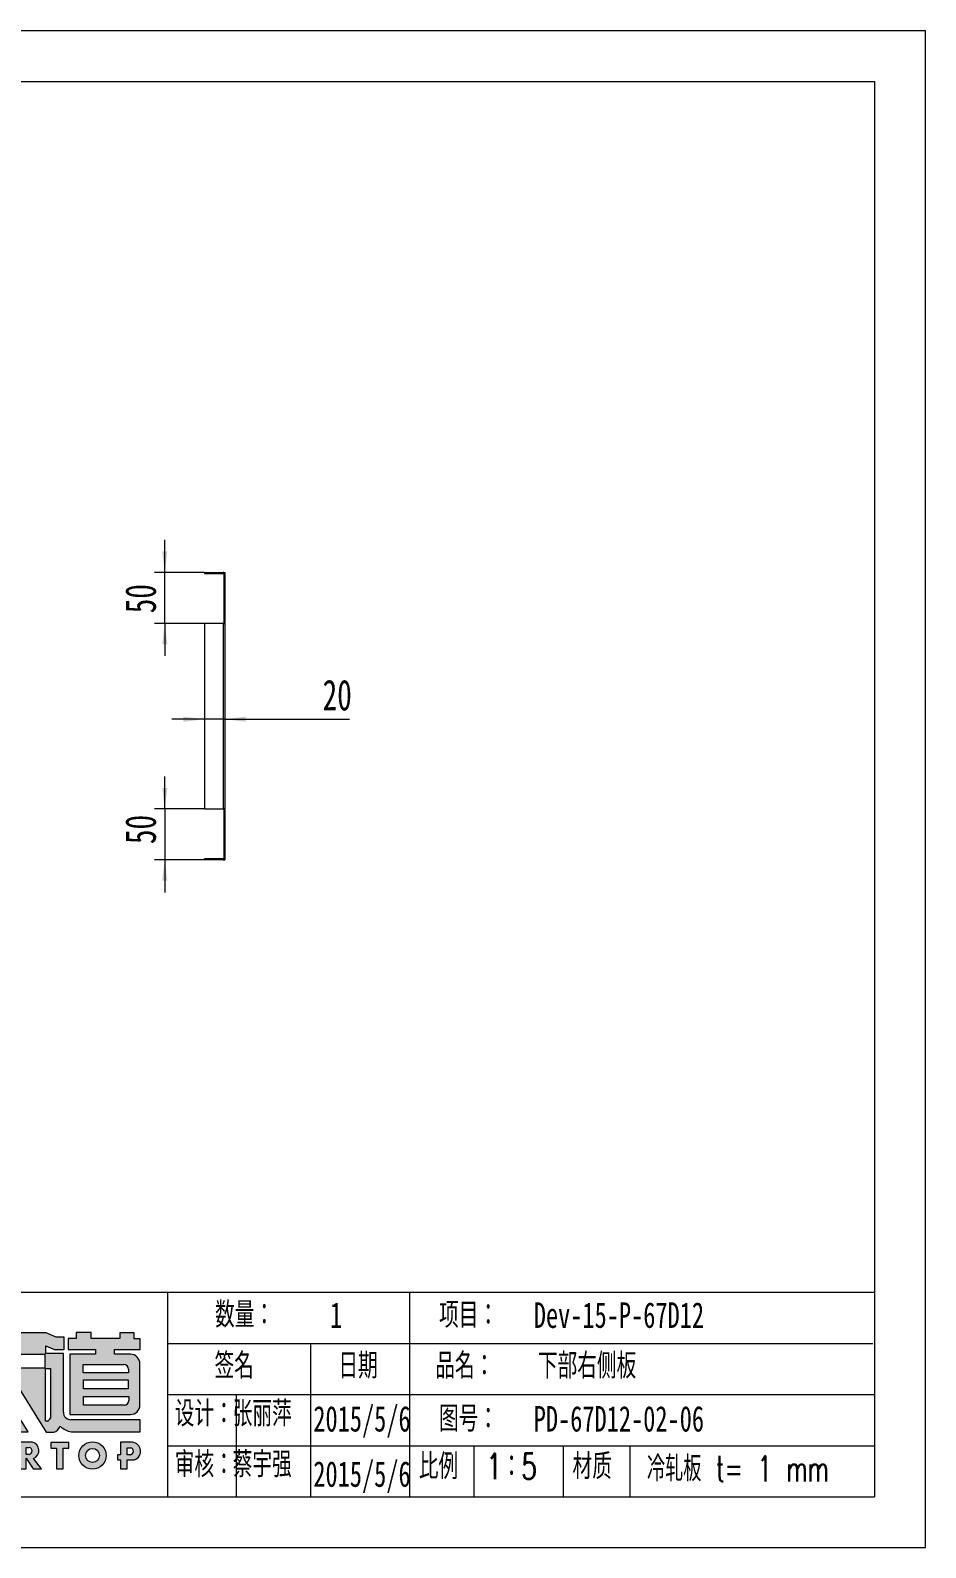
# Model space of a CAD drawing. Header units: millimetres. Extents: x 0 to 2100, y 1 to 1486.
# Drawn here: x 1224 to 2100, y 1 to 1486 of the extents above; entities that cross this region are included whole.
import ezdxf

# ---------------------------------------------------------------- set-up
doc = ezdxf.new("R2010")
doc.units = ezdxf.units.MM
doc.header["$LTSCALE"] = 5
doc.layers.add('A-TITLEBLOCK', color=7, linetype='Continuous', lineweight=15)
doc.styles.add('SLDTEXTSTYLE0', font='TXT', dxfattribs={"width": 0.7, "bigfont": 'bigfont'})
doc.styles.add('SLDTEXTSTYLE1', font='TXT', dxfattribs={"width": 0.7})
doc.styles.add('SLDTEXTSTYLE2', font='TXT', dxfattribs={"width": 0.6454545454545455, "bigfont": 'bigfont'})
doc.dimstyles.new('SLDDIMSTYLE0', dxfattribs={"dimtxt": 30, "dimasz": 20.4, "dimexe": 0, "dimexo": 0.0625, "dimgap": 7.5, "dimtad": 2, "dimrnd": 1e-09, "dimzin": 12, "dimdsep": 46, "dimtxsty": 'SLDTEXTSTYLE1', "dimsah": 1, "dimcen": 0.09, "dimadec": 0, "dimazin": 3, "dimtfac": 1, "dimtmove": 0, "dimatfit": 0, "dimfxl": 0, "dimfrac": 2, "dimtolj": 1, "dimtzin": 12, "dimarcsym": 0})

# ---------------------------------------------------------------- blocks, each defined once
blk = doc.blocks.new('块1')
at = {"linetype": 'Continuous'}
for color, points in [(12, [(38.64911384253101, 112.4338869249128), (38.64911384253101, 132.805911204909), (-0.3430541103638385, 132.805911204909), (-0.3430541103638385, 112.4338869249128)]), (12, [(-0.2385985326791573, 36.73651004401712), (37.39381434596872, 98.18017242690932), (-0.2385985326791573, 98.18017242690932)]), (12, [(79.70382133446837, 36.32722141401579), (47.82562804873742, 87.02983344207028), (17.06254387914912, 36.32722141401579)]), (8, [(119.4784898502452, 20.31856293554283), (119.4784898502452, 25.95302375570735), (101.6761439181468, 25.95302375570735), (101.6761439181468, 20.30507862020247), (107.230615122623, 20.30507862020247), (107.230615122623, -0.04751238172960405), (113.8809536261659, -0.04751238172960405), (113.8809536261659, 20.31856293554283)])]:
    blk.add_hatch(color=color, dxfattribs=at).paths.add_polyline_path(points, flags=0)
h = blk.add_hatch(color=12, dxfattribs=at)
edge = h.paths.add_edge_path(flags=0)
edge.add_line((96.91974998447763, 112.8031192064697), (96.91974998447763, 120.4249301475527))
edge.add_line((96.91974998447763, 120.4249301475527), (105.5254236165795, 116.7072250918039))
edge.add_line((105.5254236165795, 116.7072250918039), (114.8293003269457, 116.7072250918039))
edge.add_line((114.8293003269457, 116.7072250918039), (114.8293003269457, 129.0211811699663))
edge.add_line((114.8293003269457, 129.0211811699663), (107.1536478549415, 129.0211811699663))
edge.add_line((107.1536478549415, 129.0211811699663), (97.15248434288227, 132.9708957688752))
edge.add_line((97.15248434288227, 132.9708957688752), (57.07361186248012, 132.9708957688752))
edge.add_line((57.07361186248012, 132.9708957688752), (57.07361186248012, 112.1451639378658))
edge.add_line((57.07361186248012, 112.1451639378658), (96.06944492321303, 112.1451639378658))
edge.add_line((96.06944492321303, 112.1451639378658), (96.06944492321303, 111.7239773826479))
edge.add_line((96.06944492321303, 111.7239773826479), (96.06944492321303, 98.41337176259287))
edge.add_line((96.06944492321303, 98.41337176259287), (58.25469292186026, 98.41337176259287))
edge.add_line((58.25469292186026, 98.41337176259287), (97.14973551250785, 35.81838680902813))
edge.add_line((97.14973551250785, 35.81838680902813), (104.8517496258944, 35.81838680902813))
edge.add_arc((103.1522661732545, 43.19073791617159), 7.565699230923236, 282.9811251691752, 345.4172256101925)
edge.add_line((110.4742357209487, 41.28585818363424), (110.4742357209485, 41.57420646706384))
edge.add_line((110.4742357209485, 41.57420646706384), (111.1534877676687, 41.57420646706384))
edge.add_arc((125.6862665597181, 57.01533391065622), 21.20448245413953, 226.7357971412295, 259.3209385163939)
edge.add_line((121.7569166934852, 36.17810075035764), (189.3436952156749, 36.17810075035741))
edge.add_line((189.3436952156749, 36.17810075035741), (189.3436952156749, 48.04945400769147))
edge.add_line((189.3436952156749, 48.04945400769147), (121.4690706102231, 48.04945400769217))
edge.add_arc((121.4690706101288, 55.44240398909943), 7.3929499814069, 180.0000000007005, 270.0000000007314, ccw=False)
edge.add_line((114.0761206287219, 55.44240398900904), (114.0761206287222, 112.8031192064697))
edge.add_line((114.0761206287222, 112.8031192064697), (96.91974998447763, 112.8031192064697))
edge = h.paths.add_edge_path(flags=0)
edge.add_line((98.54613601073483, 46.61059824254042), (96.44511849537325, 46.61059824254042))
edge.add_line((96.44511849537325, 46.61059824254042), (96.46252775885408, 98.14725483353753))
edge.add_line((96.46252775885408, 98.14725483353753), (101.4177538027511, 98.14646163856658))
edge.add_line((101.4177538027511, 98.14646163856658), (101.4177538027511, 49.56400355861728))
edge.add_arc((91.74553373631574, 56.09562428599831), 11.67107151635652, 305.6398792732127, 325.96896311389804, ccw=False)
h = blk.add_hatch(color=12, dxfattribs=at)
edge = h.paths.add_edge_path(flags=0)
edge.add_line((189.2273280360576, 116.7135706519118), (189.2273280360576, 127.2971717953349))
edge.add_line((189.2273280360576, 127.2971717953349), (183.2138020505463, 127.2971717953349))
edge.add_line((183.2138020505463, 127.2971717953349), (183.2138020505463, 133.0176942750186))
edge.add_line((183.2138020505463, 133.0176942750186), (169.468730696456, 133.0176942750186))
edge.add_line((169.468730696456, 133.0176942750186), (169.468730696456, 127.5831185998255))
edge.add_line((169.468730696456, 127.5831185998255), (141.4068311369998, 127.5831185998255))
edge.add_line((141.4068311369998, 127.5831185998255), (141.4068311369998, 133.3036410794854))
edge.add_line((141.4068311369998, 133.3036410794854), (126.7097479750951, 133.3036410794854))
edge.add_line((126.7097479750951, 133.3036410794854), (126.7097479750951, 127.4772270647952))
edge.add_line((126.7097479750951, 127.4772270647952), (118.5887848785727, 127.4772270647952))
edge.add_line((118.5887848785727, 127.4772270647952), (118.5887848785727, 116.9313026847669))
edge.add_line((118.5887848785727, 116.9313026847669), (145.3880547253769, 116.9313026847669))
edge.add_line((145.3880547253769, 116.9313026847669), (145.3880547253769, 112.2669193733156))
edge.add_line((145.3880547253769, 112.2669193733156), (120.4158412272832, 112.2669193733156))
edge.add_line((120.4158412272832, 112.2669193733156), (120.4158412272832, 53.21275698636857))
edge.add_line((120.4158412272832, 53.21275698636857), (179.6993458560694, 53.21275698636857))
edge.add_arc((179.699345856161, 62.45394446291773), 9.241187476549413, 269.9999999994329, 359.9999999994308)
edge.add_line((188.9405333327104, 62.45394446282578), (188.9405333327107, 102.895647913644))
edge.add_arc((179.6993458561152, 102.8956479135983), 9.241187476595556, 2.829145976812388e-10, 90.00000000028388)
edge.add_line((179.6993458560694, 112.1368353901939), (164.0278778403414, 112.136835390194))
edge.add_line((164.0278778403414, 112.136835390194), (164.0278778403414, 116.7135706519118))
edge.add_line((164.0278778403414, 116.7135706519118), (189.2273280360576, 116.7135706519118))
h.paths.add_polyline_path([(133.6752857684512, 78.38400773096745), (133.6752857684512, 86.9651880479648), (177.4861544918635, 86.9651880479648), (177.4861544918635, 78.38400773096745)], flags=0)
edge = h.paths.add_edge_path(flags=0)
edge.add_line((133.3884910658065, 102.1255244531596), (173.1523554557823, 102.1255244531596))
edge.add_arc((173.1523554556227, 97.50493071507823), 4.62059373808164, -1.9737740331038367e-09, 89.9999999980206, ccw=False)
edge.add_line((177.7729491937046, 97.50493071491913), (177.7729491937046, 94.11623774518648))
edge.add_line((177.7729491937046, 94.11623774518648), (133.3884910658065, 94.11623774518648))
edge.add_line((133.3884910658065, 94.11623774518648), (133.3884910658065, 102.1255244531596))
edge = h.paths.add_edge_path(flags=0)
edge.add_line((133.6752857684512, 62.36583091226655), (133.6752857684512, 70.66106442486453))
edge.add_line((133.6752857684512, 70.66106442486453), (178.0588276197558, 70.66106442486453))
edge.add_line((178.0588276197558, 70.66106442486453), (178.0588276197558, 66.98642465049213))
edge.add_arc((173.4382338816462, 66.9864246503759), 4.620593738109521, -89.99999999855481, 1.4405259207705967e-09, ccw=False)
edge.add_line((173.4382338817628, 62.36583091226638), (133.6752857684512, 62.36583091226655))
h = blk.add_hatch(color=8, dxfattribs=at)
edge = h.paths.add_edge_path(flags=0)
edge.add_arc((8.907678533005281, 13.18337713897282), 13.30525839164979, 278.6604405932824, 432.3203452583787)
edge.add_line((12.94841578082462, 25.86021993844982), (0.03811712337375894, 25.86021993844982))
edge.add_line((0.03811712337375983, 25.86021993844982), (0.03811712337375983, 0.02982413269962692))
edge.add_line((0.03811712337375983, 0.02982413269962854), (10.91116154509436, 0.02982413269962854))
edge = h.paths.add_edge_path(flags=0)
edge.add_line((6.588581432642183, 20.20354965782483), (10.60432201349048, 20.20354965782483))
edge.add_arc((7.884197118354085, 12.84309647558925), 7.846996272015349, -65.785734817285, 69.71773257233048, ccw=False)
edge.add_line((11.10264354720974, 5.686494413324707), (6.588581432642183, 5.686494413324707))
edge.add_line((6.588581432642183, 5.686494413324707), (6.588581432642183, 20.20354965782483))
h = blk.add_hatch(color=8, dxfattribs=at)
h.paths.add_polyline_path([(57.86894030310964, -0.05385794184611415), (47.92275341108183, 26.07279620361487), (40.55497001353382, 26.07279620361487), (31.07974950352449, 0.002062307009149631), (38.05903145190165, 0.002062307009149631), (39.70099984457549, 4.62242329487615), (49.15606226069625, 4.62242329487615), (50.83376545671148, -0.05385794184611415)], flags=0)
h.paths.add_polyline_path([(41.4914051132817, 9.602498223888368), (44.36668235474562, 17.79461638394841), (47.34916400664314, 9.602498223888368)], flags=0)
h = blk.add_hatch(color=8, dxfattribs=at)
edge = h.paths.add_edge_path(flags=0)
edge.add_arc((81.90655125531688, 17.99331173623158), 8.266266239124773, 290.6073250211866, 437.2124199352527)
edge.add_line((83.73618273928103, 26.05455271817605), (71.03858969669615, 26.05455271817605))
edge.add_line((71.03858969669615, 26.05455271817605), (71.03858969669615, -0.01221520334738813))
edge.add_line((71.03858969669615, -0.01221520334738869), (77.74848620576093, -0.01221520334738869))
edge.add_line((77.74848620576093, -0.01221520334738869), (77.74848620576093, 10.32152950896504))
edge.add_line((77.74848620576093, 10.32152950896504), (84.64530322422006, -0.1054156181724561))
edge.add_line((84.64530322422006, -0.105415618172457), (92.75343844151823, -0.105415618172457))
edge.add_line((92.75343844151823, -0.105415618172457), (84.81595720545106, 10.25596629005833))
edge = h.paths.add_edge_path(flags=0)
edge.add_arc((79.87974651986279, 17.60742235935877), 3.511384235190945, -77.47302943994771, 76.71957553051169, ccw=False)
edge.add_line((80.64136280020952, 14.17963008317599), (77.68709564700494, 14.17963008317597))
edge.add_line((77.68709564700494, 14.17963008317597), (77.68709564700494, 21.02490310031068))
edge.add_line((77.68709564700494, 21.02490310031068), (80.68637197964578, 21.02490310031068))
h = blk.add_hatch(color=8, dxfattribs=at)
edge = h.paths.add_edge_path(flags=0)
edge.add_arc((142.5393495162486, 13.11476576962944), 13.38318296392606, 0, 360)
edge = h.paths.add_edge_path(flags=0)
edge.add_arc((142.5393495162486, 13.11476576962944), 6.875414427692794, 0, 360)
h = blk.add_hatch(color=8, dxfattribs=at)
edge = h.paths.add_edge_path(flags=0)
edge.add_arc((180.8673706313665, 17.23667524713854), 8.786258111376345, 288.8958684179253, 445.2442177897109)
edge.add_line((181.5958285641788, 25.99268350660529), (181.2117367946142, 25.99268350660529))
edge.add_line((181.2117367946142, 25.99268350660529), (169.8920506732323, 25.99268350660529))
edge.add_line((169.8920506732323, 25.99268350660529), (169.8920506732323, 13.82745149460132))
edge.add_line((169.8920506732323, 13.82745149460132), (166.8884946503463, 13.82745149460132))
edge.add_line((166.8884946503463, 13.82745149460132), (166.8884946503463, 8.889415901437063))
edge.add_line((166.8884946503463, 8.889415901437063), (169.843487992099, 8.889415901437063))
edge.add_line((169.843487992099, 8.889415901437063), (169.843487992099, 0.03339351019693204))
edge.add_line((169.843487992099, 0.03339351019693122), (176.4516777525268, 0.03339351019693122))
edge.add_line((176.4516777525268, 0.03339351019693122), (176.4516777525268, 8.923919884871967))
edge.add_line((176.4516777525268, 8.923919884871967), (183.7127932514415, 8.923919884871967))
edge = h.paths.add_edge_path(flags=0)
edge.add_arc((179.0600297303263, 17.31202188104179), 3.51531887461637, -79.01085638112988, 72.55127628001372, ccw=False)
edge.add_line((179.7301303377721, 13.86116228289312), (176.3536361136639, 13.86116228289306))
edge.add_line((176.3536361136639, 13.86116228289306), (176.3536361136639, 20.66558575653326))
edge.add_line((176.3536361136639, 20.66558575653326), (180.114105687377, 20.66558575653326))
at = {"layer": 'A-TITLEBLOCK'}
for p, q in [((38.64911384253101, 132.805911204909), (-0.3430541103638385, 132.805911204909)), ((-0.3430541103638385, 132.805911204909), (-0.3430541103638385, 112.4338869249128)), ((38.64911384253101, 112.4338869249128), (38.64911384253101, 132.805911204909)), ((97.15248434288227, 132.9708957688752), (57.07361186248012, 132.9708957688752)), ((57.07361186248012, 132.9708957688752), (57.07361186248012, 112.1451639378658)), ((96.91974998447763, 120.4249301475527), (105.5254236165795, 116.7072250918039)), ((96.91974998447763, 112.8031192064697), (96.91974998447763, 120.4249301475527)), ((107.1536478549415, 129.0211811699663), (97.15248434288227, 132.9708957688752)), ((114.8293003269457, 129.0211811699663), (107.1536478549415, 129.0211811699663)), ((114.8293003269457, 116.7072250918039), (114.8293003269457, 129.0211811699663)), ((126.7097479750951, 127.4772270647952), (118.5887848785727, 127.4772270647952)), ((118.5887848785727, 127.4772270647952), (118.5887848785727, 116.9313026847669)), ((141.4068311369998, 133.3036410794854), (126.7097479750951, 133.3036410794854)), ((126.7097479750951, 133.3036410794854), (126.7097479750951, 127.4772270647952)), ((141.4068311369998, 127.5831185998255), (141.4068311369998, 133.3036410794854)), ((169.468730696456, 127.5831185998255), (141.4068311369998, 127.5831185998255)), ((183.2138020505463, 133.0176942750186), (169.468730696456, 133.0176942750186)), ((169.468730696456, 133.0176942750186), (169.468730696456, 127.5831185998255)), ((183.2138020505463, 127.2971717953349), (183.2138020505463, 133.0176942750186)), ((189.2273280360576, 127.2971717953349), (183.2138020505463, 127.2971717953349)), ((189.2273280360576, 116.7135706519118), (189.2273280360576, 127.2971717953349)), ((-0.3430541103638385, 112.4338869249128), (38.64911384253101, 112.4338869249128)), ((57.07361186248012, 112.1451639378658), (96.06944492321303, 112.1451639378658)), ((96.06944492321303, 112.1451639378658), (96.06944492321303, 111.7239773826479)), ((96.06944492321303, 111.7239773826479), (96.06944492321303, 98.41337176259287)), ((114.0761206287222, 112.8031192064697), (96.91974998447763, 112.8031192064697)), ((105.5254236165795, 116.7072250918039), (114.8293003269457, 116.7072250918039)), ((114.0761206287222, 55.44240398900904), (114.0761206287222, 112.8031192064697)), ((118.5887848785727, 116.9313026847669), (145.3880547253769, 116.9313026847669)), ((145.3880547253769, 112.2669193733156), (120.4158412272832, 112.2669193733156)), ((120.4158412272832, 112.2669193733156), (120.4158412272832, 53.21275698636857)), ((145.3880547253769, 116.9313026847669), (145.3880547253769, 112.2669193733156)), ((164.0278778403414, 112.136835390194), (164.0278778403414, 116.7135706519118)), ((164.0278778403414, 116.7135706519118), (189.2273280360576, 116.7135706519118)), ((179.6993458560694, 112.136835390194), (164.0278778403414, 112.136835390194)), ((37.39381434596872, 98.18017242690932), (-0.2385985326791573, 98.18017242690932)), ((-0.2385985326791573, 98.18017242690932), (-0.2385985326791573, 36.73651004401712)), ((-0.2385985326791573, 36.73651004401712), (37.39381434596872, 98.18017242690932)), ((96.06944492321303, 98.41337176259287), (58.25469292186026, 98.41337176259287)), ((58.25469292186026, 98.41337176259287), (97.14973551250785, 35.81838680902813)), ((96.44511849537325, 46.61059824254042), (96.46252775885408, 98.14725483353753)), ((96.46252775885408, 98.14725483353753), (101.4177538027511, 98.14646163856658)), ((101.4177538027511, 98.14646163856658), (101.4177538027511, 49.56400355861728)), ((133.3884910658065, 94.11623774518648), (133.3884910658065, 102.1255244531596)), ((133.3884910658065, 102.1255244531596), (173.1523554557823, 102.1255244531596)), ((177.7729491937046, 94.11623774518648), (133.3884910658065, 94.11623774518648)), ((177.7729491937046, 97.50493071491913), (177.7729491937046, 94.11623774518648)), ((188.9405333327107, 62.45394446282578), (188.9405333327107, 102.895647913644)), ((47.82562804873742, 87.02983344207028), (17.06254387914912, 36.32722141401579)), ((79.70382133446837, 36.32722141401579), (47.82562804873742, 87.02983344207028)), ((133.6752857684512, 78.38400773096745), (133.6752857684512, 86.9651880479648)), ((133.6752857684512, 86.9651880479648), (177.4861544918635, 86.9651880479648)), ((177.4861544918635, 78.38400773096745), (133.6752857684512, 78.38400773096745)), ((177.4861544918635, 86.9651880479648), (177.4861544918635, 78.38400773096745)), ((133.6752857684512, 62.36583091226655), (133.6752857684512, 70.66106442486453)), ((133.6752857684512, 70.66106442486453), (178.0588276197558, 70.66106442486453)), ((173.4382338817628, 62.36583091226655), (133.6752857684512, 62.36583091226655)), ((178.0588276197558, 70.66106442486453), (178.0588276197558, 66.98642465049213)), ((98.54613601073483, 46.61059824254042), (96.44511849537325, 46.61059824254042)), ((120.4158412272832, 53.21275698636857), (179.6993458560694, 53.21275698636857)), ((189.3436952156749, 48.04945400769147), (121.4690706102231, 48.04945400769217)), ((189.3436952156749, 36.17810075035741), (189.3436952156749, 48.04945400769147)), ((17.06254387914912, 36.32722141401579), (79.70382133446837, 36.32722141401579)), ((97.14973551250785, 35.81838680902813), (104.8517496258944, 35.81838680902813)), ((110.4742357209485, 41.2858581836343), (110.4742357209485, 41.57420646706384)), ((110.4742357209485, 41.57420646706384), (111.1534877676687, 41.57420646706384)), ((121.7569166934851, 36.17810075035741), (189.3436952156749, 36.17810075035741)), ((12.94841578082462, 25.86021993844982), (0.03811712337375983, 25.86021993844982)), ((0.03811712337375983, 25.86021993844982), (0.03811712337375983, 0.02982413269962854)), ((6.588581432642183, 5.686494413324707), (6.588581432642183, 20.20354965782483)), ((6.588581432642183, 20.20354965782483), (10.60432201349048, 20.20354965782483)), ((40.55497001353382, 26.07279620361487), (31.07974950352449, 0.002062307009149631)), ((47.92275341108183, 26.07279620361487), (40.55497001353382, 26.07279620361487)), ((41.4914051132817, 9.602498223888368), (44.36668235474562, 17.79461638394841)), ((44.36668235474562, 17.79461638394841), (47.34916400664314, 9.602498223888368)), ((57.86894030310964, -0.05385794184611415), (47.92275341108183, 26.07279620361487)), ((83.73618273928103, 26.05455271817605), (71.03858969669615, 26.05455271817605)), ((71.03858969669615, 26.05455271817605), (71.03858969669615, -0.01221520334738869)), ((77.68709564700494, 14.17963008317597), (77.68709564700494, 21.02490310031068)), ((77.68709564700494, 21.02490310031068), (80.68637197964578, 21.02490310031068)), ((119.4784898502452, 25.95302375570735), (101.6761439181468, 25.95302375570735)), ((101.6761439181468, 25.95302375570735), (101.6761439181468, 20.30507862020247)), ((101.6761439181468, 20.30507862020247), (107.230615122623, 20.30507862020247)), ((107.230615122623, 20.30507862020247), (107.230615122623, -0.04751238172960405)), ((113.8809536261659, -0.04751238172960405), (113.8809536261659, 20.31856293554283)), ((113.8809536261659, 20.31856293554283), (119.4784898502452, 20.31856293554283)), ((119.4784898502452, 20.31856293554283), (119.4784898502452, 25.95302375570735)), ((181.2117367946142, 25.99268350660529), (169.8920506732323, 25.99268350660529)), ((169.8920506732323, 25.99268350660529), (169.8920506732323, 13.82745149460132)), ((176.3536361136639, 13.86116228289306), (176.3536361136639, 20.66558575653326)), ((176.3536361136639, 20.66558575653326), (180.114105687377, 20.66558575653326)), ((181.5958285641788, 25.99268350660529), (181.2117367946142, 25.99268350660529)), ((0.03811712337375983, 0.02982413269962854), (10.91116154509436, 0.02982413269962854)), ((11.10264354720974, 5.686494413324707), (6.588581432642183, 5.686494413324707)), ((31.07974950352449, 0.002062307009149631), (38.05903145190165, 0.002062307009149631)), ((38.05903145190165, 0.002062307009149631), (39.70099984457549, 4.62242329487615)), ((39.70099984457549, 4.62242329487615), (49.15606226069625, 4.62242329487615)), ((47.34916400664314, 9.602498223888368), (41.4914051132817, 9.602498223888368)), ((49.15606226069625, 4.62242329487615), (50.83376545671148, -0.05385794184611415)), ((80.64136280020952, 14.17963008317597), (77.68709564700494, 14.17963008317597)), ((77.74848620576093, -0.01221520334738869), (77.74848620576093, 10.32152950896504)), ((77.74848620576093, 10.32152950896504), (84.64530322422006, -0.105415618172457)), ((92.75343844151823, -0.105415618172457), (84.81595720545106, 10.25596629005833)), ((169.8920506732323, 13.82745149460132), (166.8884946503463, 13.82745149460132)), ((166.8884946503463, 13.82745149460132), (166.8884946503463, 8.889415901437063)), ((166.8884946503463, 8.889415901437063), (169.843487992099, 8.889415901437063)), ((169.843487992099, 8.889415901437063), (169.843487992099, 0.03339351019693122)), ((169.843487992099, 0.03339351019693122), (176.4516777525268, 0.03339351019693122)), ((179.7301303377721, 13.86116228289306), (176.3536361136639, 13.86116228289306)), ((176.4516777525268, 0.03339351019693122), (176.4516777525268, 8.923919884871967)), ((176.4516777525268, 8.923919884871967), (183.7127932514415, 8.923919884871967)), ((50.83376545671148, -0.05385794184611415), (57.86894030310964, -0.05385794184611415)), ((71.03858969669615, -0.01221520334738869), (77.74848620576093, -0.01221520334738869)), ((84.64530322422006, -0.105415618172457), (92.75343844151823, -0.105415618172457)), ((107.230615122623, -0.04751238172960405), (113.8809536261659, -0.04751238172960405))]:
    blk.add_line(p, q, dxfattribs=at)
for radius in [13.38318296392606, 6.875414427692789]:
    blk.add_circle((142.5393495162486, 13.11476576962944), radius, dxfattribs=at)
for centre, radius, start, end in [((179.6993458561152, 102.8956479135983), 9.241187476595641, 2.829145976812388e-10, 90.00000000028388), ((173.1523554556227, 97.50493071507823), 4.620593738081908, 359.9999999980279, 89.99999999802147), ((173.4382338816462, 66.9864246503759), 4.620593738109676, 270.0000000014468, 1.441269694505783e-09), ((179.699345856161, 62.45394446291773), 9.241187476549669, 269.9999999994329, 359.9999999994308), ((91.74553373631574, 56.09562428599831), 11.67107151635653, 305.6398792732136, 325.9689631138988), ((121.4690706101288, 55.44240398909943), 7.392949981407256, 180.0000000007013, 270.0000000007322), ((103.1522661732545, 43.19073791617159), 7.565699230923485, 282.9811251691752, 345.4172256101925), ((125.6862665597181, 57.01533391065622), 21.20448245413976, 226.7357971412295, 259.3209385163938), ((7.884197118354085, 12.84309647558925), 7.846996272015353, 294.2142651827166, 69.71773257233134), ((8.907678533005281, 13.18337713897282), 13.30525839164982, 278.6604405932824, 72.32034525837781), ((79.87974651986279, 17.60742235935877), 3.511384235190964, 282.5269705600539, 76.71957553051254), ((81.90655125531688, 17.99331173623158), 8.266266239124777, 290.6073250211866, 77.21241993525196), ((179.0600297303263, 17.31202188104179), 3.515318874616421, 280.9891436188715, 72.55127628001448), ((180.8673706313665, 17.23667524713854), 8.786258111376384, 288.8958684179253, 85.24421778971013)]:
    blk.add_arc(centre, radius, start, end, dxfattribs=at)
blk = doc.blocks.new('_D_20')
at = {"layer": 'A-TITLEBLOCK'}
for p, q in [((1355.769673540555, 955.6186963890653), (1355.769673540555, 987.3686963890653)), ((1394.50220933773, 955.6186963890653), (1345.769673540555, 955.6186963890653)), ((1355.769673540555, 905.6186963890652), (1355.769673540555, 955.6186963890653)), ((1394.50220933773, 905.6186963890652), (1345.769673540555, 905.6186963890652)), ((1355.769673540555, 905.6186963890652), (1355.769673540555, 873.8686963890653))]:
    blk.add_line(p, q, dxfattribs=at)
for points in [[(1355.769673540555, 955.6186963890653), (1358.309673540555, 976.0186963890653), (1353.229673540555, 976.0186963890653)], [(1355.769673540555, 905.6186963890652), (1353.229673540555, 885.2186963890653), (1358.309673540555, 885.2186963890653)]]:
    blk.add_solid(points, dxfattribs=at)
at = {"layer": 'A-TITLEBLOCK', "insert": (1317.097640765319, 915.5478859139748), "char_height": 30, "attachment_point": 1, "rotation": 90, "style": 'SLDTEXTSTYLE1'}
blk.add_mtext('50', dxfattribs=at)
blk = doc.blocks.new('_D_21')
at = {"layer": 'A-TITLEBLOCK'}
for p, q in [((1355.769673540555, 724.1186963890652), (1355.769673540555, 755.8686963890652)), ((1394.50220933773, 724.1186963890652), (1345.769673540554, 724.1186963890652)), ((1355.769673540555, 724.1186963890652), (1355.769673540555, 674.1186963890652)), ((1394.50220933773, 674.1186963890652), (1345.769673540554, 674.1186963890652)), ((1355.769673540555, 674.1186963890652), (1355.769673540555, 642.3686963890652))]:
    blk.add_line(p, q, dxfattribs=at)
for points in [[(1355.769673540555, 724.1186963890652), (1358.309673540555, 744.5186963890652), (1353.229673540555, 744.5186963890652)], [(1355.769673540555, 674.1186963890652), (1353.229673540555, 653.7186963890653), (1358.309673540555, 653.7186963890653)]]:
    blk.add_solid(points, dxfattribs=at)
at = {"layer": 'A-TITLEBLOCK', "insert": (1317.097640765319, 689.6607836350329), "char_height": 30, "attachment_point": 1, "rotation": 90.00000000000041, "style": 'SLDTEXTSTYLE1'}
blk.add_mtext('50', dxfattribs=at)
blk = doc.blocks.new('_D_22')
at = {"layer": 'A-TITLEBLOCK'}
for p, q in [((1394.50220933773, 811.8793233870516), (1362.752209337729, 811.8793233870516)), ((1414.50220933773, 811.8793233870516), (1394.50220933773, 811.8793233870516)), ((1414.50220933773, 811.8793233870516), (1536.579767621876, 811.8793233870516))]:
    blk.add_line(p, q, dxfattribs=at)
for points in [[(1394.50220933773, 811.8793233870516), (1374.10220933773, 814.4193233870516), (1374.10220933773, 809.3393233870516)], [(1414.50220933773, 811.8793233870516), (1434.90220933773, 809.3393233870516), (1434.90220933773, 814.4193233870516)]]:
    blk.add_solid(points, dxfattribs=at)
at = {"layer": 'A-TITLEBLOCK', "insert": (1510.246433231802, 850.5513561622872), "char_height": 30, "attachment_point": 1, "style": 'SLDTEXTSTYLE1'}
blk.add_mtext('20', dxfattribs=at)

msp = doc.modelspace()

# ---------------------------------------------------------------- linework, layer by layer
at = {"color": 7, "linetype": 'Continuous', "lineweight": 15}
for p, q in [((1394.502209784764, 955.6187022303204), (1394.502209784764, 954.6187002037626)), ((1394.502209784764, 955.6187022303204), (1413.00220932469, 955.6187022303204)), ((1394.502209784764, 954.6187002037626), (1413.00220932469, 954.6187002037626)), ((1413.00220932469, 954.6187002037626), (1413.00220932469, 955.6187022303204)), ((1413.502209290231, 955.6187022303204), (1414.502209337729, 955.6187022303204)), ((1413.502209290231, 955.6187022303204), (1413.502209290231, 906.61869978653)), ((1414.502209337729, 955.6187022303204), (1414.502209337729, 906.61869978653)), ((1413.502209290231, 906.61869978653), (1414.502209337729, 906.61869978653)), ((1413.502209290231, 906.61869978653), (1413.502209290231, 905.6186977599722)), ((1414.502209337729, 905.6186977599722), (1414.502209337729, 906.61869978653)), ((1394.502209784764, 905.6186977599722), (1394.502209784764, 724.1186950181584)), ((1413.00220932469, 905.6186977599722), (1394.502209784764, 905.6186977599722)), ((1413.00220932469, 905.6186977599722), (1413.00220932469, 724.1186950181584)), ((1413.00220932469, 905.6186977599722), (1414.502209337729, 905.6186977599722)), ((1414.502209337729, 905.6186977599722), (1414.502209337729, 724.1186950181584)), ((1394.502209784764, 724.1186950181584), (1413.00220932469, 724.1186950181584)), ((1414.502209337729, 724.1186950181584), (1413.00220932469, 724.1186950181584)), ((1413.502209290231, 724.1186950181584), (1413.502209290231, 723.1186929916005)), ((1413.502209290231, 723.1186929916005), (1414.502209337729, 723.1186929916005)), ((1413.502209290231, 723.1186929916005), (1413.502209290231, 674.1186905478099)), ((1414.502209337729, 723.1186929916005), (1414.502209337729, 724.1186950181584)), ((1414.502209337729, 723.1186929916005), (1414.502209337729, 674.1186905478099)), ((1394.502209784764, 674.1186905478099), (1394.502209784764, 675.118692574368)), ((1413.00220932469, 675.118692574368), (1394.502209784764, 675.118692574368)), ((1413.00220932469, 674.1186905478099), (1394.502209784764, 674.1186905478099)), ((1413.00220932469, 675.118692574368), (1413.00220932469, 674.1186905478099)), ((1413.502209290231, 674.1186905478099), (1414.502209337729, 674.1186905478099))]:
    msp.add_line(p, q, dxfattribs=at)
at = {"color": 7, "linetype": 'Continuous', "lineweight": 15, "flags": 128}
for points in [[(1413.502209290231, 955.5329162453274), (1413.294844847473, 955.5898684834103), (1413.00220932469, 955.6187022303204)], [(1413.00220932469, 674.1186905478099), (1413.294844847473, 674.14752429472), (1413.502209290231, 674.204476532803)]]:
    msp.add_lwpolyline(points, dxfattribs=at)
at = {"color": 7, "linetype": 'Continuous', "lineweight": 15}
for centre, radius, start, end in [((1413.002209337729, 954.1186963890652), 0.5000000000001137, 0, 90), ((1413.002209337729, 675.6186963890652), 0.5, 270.0000000000008, 0)]:
    msp.add_arc(centre, radius, start, end, dxfattribs=at)
at = {"layer": 'A-TITLEBLOCK', "linetype": 'Continuous'}
for p, q in [((0.3942178267662272, 1486.073900783198), (2100.394217826767, 1486.073900783198)), ((2100.394217826767, 1.073900783197187), (2100.394217826767, 1486.073900783198)), ((125.3170488598066, 1435.876351880282), (2050.317048859807, 1435.876351880282)), ((2050.317048859807, 1435.876351880282), (2050.317048859808, 50.87635188028155)), ((125.3170488598066, 50.87635188028155), (2050.317048859808, 50.87635188028155)), ((0.3942178267665047, 1.073900783197315), (2100.394217826767, 1.073900783197187))]:
    msp.add_line(p, q, dxfattribs=at)
at = {"layer": 'A-TITLEBLOCK'}
for p, q in [((2050.264030411216, 250.8763518802816), (1114.263692650125, 250.8763518802814)), ((1358.801186972369, 50.87635188028155), (1358.801186972369, 250.8763518802815)), ((1595.425952797991, 250.8763518802816), (1595.425952797991, 50.87635188028155)), ((1358.801186972369, 200.8763518802815), (2048.855356216334, 200.8763518802815)), ((1498.413351707264, 200.8763518802815), (1498.413351707264, 50.87635188028155)), ((1358.801186972369, 150.8763518802815), (2050.19942928908, 150.8763518802815)), ((1425.770399463602, 150.8763518802815), (1425.770399463602, 50.87635188028155)), ((1358.801186972369, 100.8763518802815), (2050.317048859807, 100.8763518802816)), ((1658.65728742284, 50.87635188028155), (1658.65728742284, 100.8763518802815)), ((1745.967547973369, 50.87635188028155), (1745.967547973369, 100.8763518802815)), ((1811.322287822912, 50.87635188028155), (1811.322287822912, 100.8763518802815))]:
    msp.add_line(p, q, dxfattribs=at)

# ---------------------------------------------------------------- block references
at = {"color": 7, "linetype": 'Continuous'}
msp.add_blockref('块1', (1142.496797711183, 78.19572233743375), dxfattribs=at)

# ---------------------------------------------------------------- texts
at = {"layer": 'A-TITLEBLOCK', "char_height": 25, "attachment_point": 1}
for s, insert, style in [('\\M+19094\\M+197CA\\M+18146', (1405.047133509556, 241.5004776580599), 'SLDTEXTSTYLE0'), ('1', (1517.545721989348, 241.1808787927131), 'SLDTEXTSTYLE1'), ('项\\M+196DA\\M+18146', (1624.197304060644, 241.1808782106366), 'SLDTEXTSTYLE0'), ('Dev-15-P-67D12', (1716.881182420382, 241.1808787927134), 'SLDTEXTSTYLE1'), ('签\\M+196BC', (1404.461271232295, 191.5744993601274), 'SLDTEXTSTYLE0'), ('\\M+193FA\\M+18AFA', (1525.710780385207, 191.5744993601274), 'SLDTEXTSTYLE0'), ('\\M+19569\\M+196BC\\M+18146', (1620.46582675791, 191.5744993601276), 'SLDTEXTSTYLE0'), ('\\M+189BA\\M+19594\\M+18945侧\\M+194C2', (1720.934156829388, 191.5744999422042), 'SLDTEXTSTYLE0'), ('设计\\M+18146', (1365.537332405731, 144.6966147858553), 'SLDTEXTSTYLE0'), ('张丽\\M+1E4CA', (1422.2470241265, 144.6966153679319), 'SLDTEXTSTYLE0'), ('2015/5/6', (1501.154730468862, 139.6966168766745), 'SLDTEXTSTYLE1'), ('图\\M+18D86\\M+18146', (1624.197304060644, 139.6966162945979), 'SLDTEXTSTYLE0'), ('PD-67D12-02-06', (1716.8464627148, 139.6966168766745), 'SLDTEXTSTYLE1'), ('审\\M+18A6A\\M+18146', (1365.53733240573, 95.02761865269977), 'SLDTEXTSTYLE0'), ('\\M+1E4EF\\M+18946强', (1422.2470241265, 95.0276192347764), 'SLDTEXTSTYLE0'), ('\\M+194E4\\M+197E1', (1604.454698287293, 93.13178465936925), 'SLDTEXTSTYLE0'), ('1\\M+181465', (1670.560236587599, 93.13178524144563), 'SLDTEXTSTYLE0'), ('\\M+18DDE质', (1754.818427303991, 93.13178465936922), 'SLDTEXTSTYLE0'), ('\\M+197E2轧\\M+194C2 t= 1 mm', (1827.658358766864, 90.86402286349035), 'SLDTEXTSTYLE2'), ('2015/5/6', (1501.154730468862, 85.63178634040655), 'SLDTEXTSTYLE1')]:
    msp.add_mtext(s, dxfattribs=dict(at, insert=insert, style=style))

# ---------------------------------------------------------------- dimensions: what is measured, and where the dimension line sits
at = {"layer": 'A-TITLEBLOCK'}
for base, p1, p2, picture, middle in [((1355.769673540555, 955.6186963890653), (1394.50220933773, 905.6186963890652), (1394.50220933773, 955.6186963890653), '_D_20', (1355.769673540555, 928.7145531090118)), ((1355.769673540555, 674.1186963890652), (1394.50220933773, 724.1186963890652), (1394.50220933773, 674.1186963890652), '_D_21', (1355.769673540555, 702.8274508300701))]:
    dim = msp.add_linear_dim(base=base, p1=p1, p2=p2, angle=90.0000000000002, dimstyle='SLDDIMSTYLE0', dxfattribs=at)
    dim.commit()
    dim.dimension.update_dxf_attribs({"geometry": picture, "text_midpoint": middle, "dimtype": 160})
dim = msp.add_linear_dim(base=(1394.50220933773, 811.8793233870516), p1=(1414.50220933773, 674.1186963890652), p2=(1394.50220933773, 724.1186963890652), dimstyle='SLDDIMSTYLE0', dxfattribs=at)
dim.commit()
dim.dimension.update_dxf_attribs({"geometry": '_D_22', "text_midpoint": (1523.413100426838, 811.8793233870516), "dimtype": 160})

doc.saveas('drawing.dxf')
